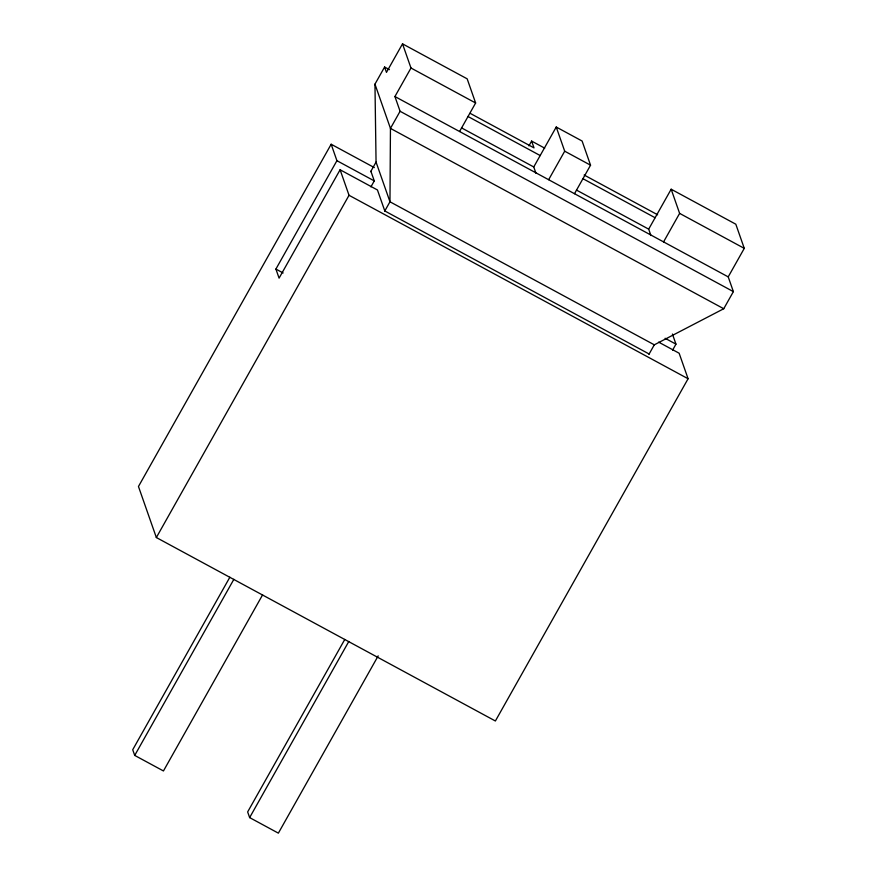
<?xml version="1.0" encoding="UTF-8"?>
<svg xmlns="http://www.w3.org/2000/svg" width="877" height="877" viewBox="0 0 877 877"><rect width="100%" height="100%" fill="white"/><g stroke="black" fill="none" stroke-linecap="round" stroke-linejoin="round"><path stroke-width="1.32" d="M374.326 167.595L331.166 144.245L138.467 486.494L156.347 537.535L495.384 720.993L688.083 378.743L679.138 353.223L658.66 342.14M384.597 67.036L386.461 72.374L402.521 43.85L410.984 68.011L394.924 96.536L728.217 276.88L733.38 291.624L723.744 308.737L654.297 344.825L389.969 201.787L376.058 162.092L374.961 84.148L384.597 67.036L389.41 69.645M649.133 354.001L384.806 210.962L377.45 189.98L340.101 169.765L279.083 278.141L275.904 269.064L336.921 160.688L331.166 144.245M156.347 537.535L349.035 195.286L340.101 169.765M394.924 96.536L400.087 111.28L390.451 128.393L389.969 201.787L384.63 211.269M370.697 171.629L376.058 162.092M370.927 186.856L374.271 180.903L370.894 171.256M459.57 131.517L475.63 102.993L467.167 78.831L402.521 43.85M229.862 577.219L132.723 749.736L134.718 755.415L163.451 770.96L262.596 594.869M134.718 755.415L233.863 579.313M528.93 145.856L531.615 141.076L544.694 148.158M535.979 173.317L533.753 166.959L556.237 127.033L582.098 141.022L590.55 165.183L574.501 193.707M548.64 179.708L564.7 151.195L556.237 127.033M344.793 639.41L247.654 811.927L249.638 817.605L278.371 833.15L378.184 655.864M249.638 817.605L348.783 641.504M650.909 235.507L648.684 229.149L671.168 189.224L735.814 224.205L744.277 248.366L728.217 276.88M663.571 241.899L679.62 213.385L671.168 189.224M648.958 354.308L654.297 344.825M672.615 350.109L675.959 344.146L672.418 334.027M410.984 68.011L475.63 102.993M564.7 151.195L590.55 165.183M679.62 213.385L744.277 248.366M470.138 113.33L534.005 147.884L531.615 141.076M584.148 175.016L657.64 214.788M467.956 116.477L540.177 155.547M582.887 178.667L655.108 217.737M461.532 127.878L533.753 166.959M576.463 190.068L648.684 229.149M400.087 111.28L733.38 291.624M723.744 308.737L390.451 128.393L374.961 84.148M336.921 160.688L374.271 180.903M665.117 338.281L675.959 344.146M349.035 195.286L688.083 378.743M275.904 269.064L283.139 272.977"/></g></svg>
